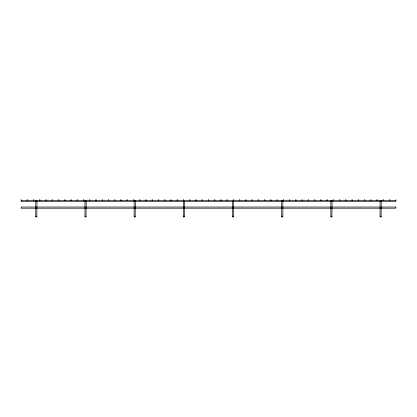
<?xml version="1.0" encoding="UTF-8"?>
<svg xmlns="http://www.w3.org/2000/svg" width="417" height="417" viewBox="0 0 417 417"><rect width="100%" height="100%" fill="white"/><g stroke="black" fill="none" stroke-linecap="round" stroke-linejoin="round"><path stroke-width="0.63" d="M36.951 207.619L36.779 217.012L35.951 217.012L35.951 216.178M86.131 207.619L85.959 217.012L85.131 217.012L85.131 216.178M135.311 207.619L135.144 217.012L134.316 217.012L134.316 216.178M184.496 207.619L184.324 217.012L183.496 217.012L183.496 216.178M233.676 207.619L233.676 216.595L233.093 217.189L232.504 216.595L233.093 216.006M282.856 207.619L282.856 216.595L282.273 217.189L281.689 216.595L282.273 216.006M332.036 207.619L331.869 217.012L331.041 217.012L331.041 216.178M381.221 207.619L381.049 217.012L380.221 217.012L380.221 216.178M35.951 200.64L36.779 200.64M85.131 200.64L85.959 200.64M134.316 200.64L135.144 200.64M281.856 200.64L282.684 200.64M331.041 200.64L331.869 200.64M380.221 200.64L381.049 200.64M183.907 216.006L184.496 216.595M134.727 216.006L135.311 216.595M381.049 216.178L381.221 216.595M331.869 216.178L332.036 216.595M282.684 216.178L282.856 216.595M233.504 216.178L233.676 216.595M85.959 216.178L86.131 216.595M36.779 216.178L36.951 216.595M381.221 200.984L381.221 207.233M380.049 200.984L380.049 207.233M380.049 207.619L380.049 216.595M332.036 200.984L332.036 207.233M330.869 200.984L330.869 207.233M330.869 207.619L330.869 216.595M282.856 200.984L282.856 207.233M281.689 200.984L281.689 207.233M281.689 207.619L281.689 216.595M233.676 200.984L233.676 207.233M232.504 200.984L232.504 207.233M232.504 207.619L232.504 216.595M184.496 200.984L184.496 207.233M183.324 200.984L183.324 207.233M183.324 207.619L183.324 216.595M135.311 200.984L135.311 207.233M134.144 200.984L134.144 207.233M134.144 207.619L134.144 216.595M86.131 200.984L86.131 207.233M84.964 200.984L84.964 207.233M84.964 207.619L84.964 216.595M36.951 200.984L36.951 207.233M35.779 200.984L35.779 207.233M35.779 207.619L35.779 216.595M20.933 199.899L21.142 200.4L395.858 200.4L396.15 200.108L395.858 199.811L395.566 200.108L395.858 201.567L21.142 201.567L21.434 200.108L20.933 199.899M27.183 199.899L27.183 200.311L27.595 200.311L27.595 199.899L27.183 199.899M33.428 199.899L33.428 200.311L33.84 200.311L33.84 199.899L33.428 199.899M39.672 199.899L39.672 200.311L40.084 200.311L40.084 199.899L39.672 199.899M45.917 199.899L45.917 200.311L46.329 200.311L46.329 199.899L45.917 199.899M52.161 199.899L52.161 200.311L52.578 200.311L52.578 199.899L52.161 199.899M58.406 199.899L58.406 200.311L58.823 200.311L58.823 199.899L58.406 199.899M64.651 199.899L64.651 200.311L65.068 200.311L65.068 199.899L64.651 199.899M70.895 199.899L70.895 200.311L71.312 200.311L71.312 199.899L70.895 199.899M77.145 199.899L77.145 200.311L77.557 200.311L77.557 199.899L77.145 199.899M83.39 199.899L83.39 200.311L83.801 200.311L83.801 199.899L83.39 199.899M89.634 199.899L89.634 200.311L90.046 200.311L90.046 199.899L89.634 199.899M95.879 199.899L95.879 200.311L96.291 200.311L96.291 199.899L95.879 199.899M102.123 199.899L102.123 200.311L102.54 200.311L102.54 199.899L102.123 199.899M108.368 199.899L108.368 200.311L108.785 200.311L108.785 199.899L108.368 199.899M114.612 199.899L114.612 200.311L115.029 200.311L115.029 199.899L114.612 199.899M120.857 199.899L120.857 200.311L121.274 200.311L121.274 199.899L120.857 199.899M127.107 199.899L127.107 200.311L127.519 200.311L127.519 199.899L127.107 199.899M133.351 199.899L133.351 200.311L133.763 200.311L133.763 199.899L133.351 199.899M139.596 199.899L139.596 200.311L140.008 200.311L140.008 199.899L139.596 199.899M145.841 199.899L145.841 200.311L146.252 200.311L146.252 199.899L145.841 199.899M152.085 199.899L152.085 200.311L152.502 200.311L152.502 199.899L152.085 199.899M158.33 199.899L158.33 200.311L158.747 200.311L158.747 199.899L158.33 199.899M164.574 199.899L164.574 200.311L164.991 200.311L164.991 199.899L164.574 199.899M170.824 199.899L170.824 200.311L171.236 200.311L171.236 199.899L170.824 199.899M177.069 199.899L177.069 200.311L177.48 200.311L177.48 199.899L177.069 199.899M183.313 199.899L183.313 200.311L183.725 200.311L183.725 199.899L183.313 199.899M189.558 199.899L189.558 200.311L189.97 200.311L189.97 199.899L189.558 199.899M195.802 199.899L195.802 200.311L196.214 200.311L196.214 199.899L195.802 199.899M202.047 199.899L202.047 200.311L202.464 200.311L202.464 199.899L202.047 199.899M208.292 199.899L208.292 200.311L208.708 200.311L208.708 199.899L208.292 199.899M214.536 199.899L214.536 200.311L214.953 200.311L214.953 199.899L214.536 199.899M220.786 199.899L220.786 200.311L221.198 200.311L221.198 199.899L220.786 199.899M227.03 199.899L227.03 200.311L227.442 200.311L227.442 199.899L227.03 199.899M233.275 199.899L233.275 200.311L233.687 200.311L233.687 199.899L233.275 199.899M239.52 199.899L239.52 200.311L239.931 200.311L239.931 199.899L239.52 199.899M245.764 199.899L245.764 200.311L246.176 200.311L246.176 199.899L245.764 199.899M252.009 199.899L252.009 200.311L252.426 200.311L252.426 199.899L252.009 199.899M258.253 199.899L258.253 200.311L258.67 200.311L258.67 199.899L258.253 199.899M264.498 199.899L264.498 200.311L264.915 200.311L264.915 199.899L264.498 199.899M270.748 199.899L270.748 200.311L271.159 200.311L271.159 199.899L270.748 199.899M276.992 199.899L276.992 200.311L277.404 200.311L277.404 199.899L276.992 199.899M283.237 199.899L283.237 200.311L283.649 200.311L283.649 199.899L283.237 199.899M289.481 199.899L289.481 200.311L289.893 200.311L289.893 199.899L289.481 199.899M295.726 199.899L295.726 200.311L296.143 200.311L296.143 199.899L295.726 199.899M301.971 199.899L301.971 200.311L302.388 200.311L302.388 199.899L301.971 199.899M308.215 199.899L308.215 200.311L308.632 200.311L308.632 199.899L308.215 199.899M314.46 199.899L314.46 200.311L314.877 200.311L314.877 199.899L314.46 199.899M320.709 199.899L320.709 200.311L321.121 200.311L321.121 199.899L320.709 199.899M326.954 199.899L326.954 200.311L327.366 200.311L327.366 199.899L326.954 199.899M333.199 199.899L333.199 200.311L333.61 200.311L333.61 199.899L333.199 199.899M339.443 199.899L339.443 200.311L339.855 200.311L339.855 199.899L339.443 199.899M345.688 199.899L345.688 200.311L346.105 200.311L346.105 199.899L345.688 199.899M351.932 199.899L351.932 200.311L352.349 200.311L352.349 199.899L351.932 199.899M358.177 199.899L358.177 200.311L358.594 200.311L358.594 199.899L358.177 199.899M364.422 199.899L364.422 200.311L364.839 200.311L364.839 199.899L364.422 199.899M370.671 199.899L370.671 200.311L371.083 200.311L371.083 199.899L370.671 199.899M376.916 199.899L376.916 200.311L377.328 200.311L377.328 199.899L376.916 199.899M383.16 199.899L383.16 200.311L383.572 200.311L383.572 199.899L383.16 199.899M389.405 199.899L389.405 200.311L389.817 200.311L389.817 199.899L389.405 199.899M395.858 207.035L21.142 207.035L21.142 208.203L395.858 208.203L395.858 207.035"/></g></svg>
